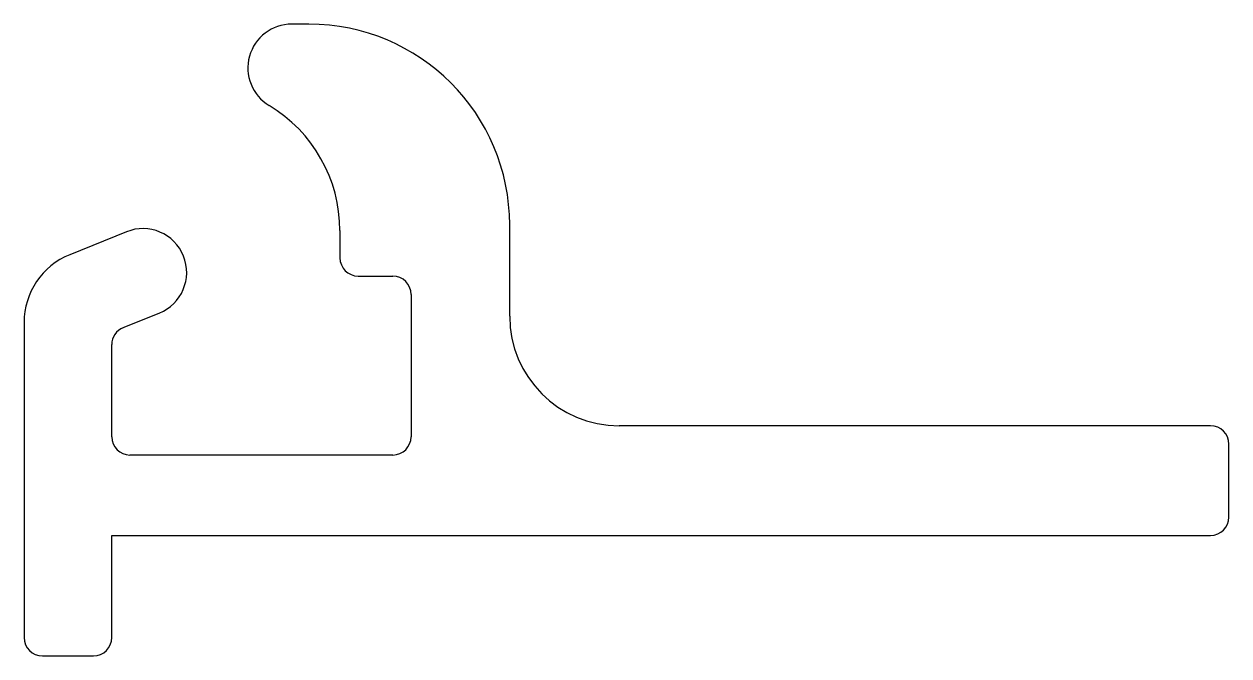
# Model space of a CAD drawing. Extents: x 244.9 to 277.9, y 255 to 272.3.
import ezdxf

# ---------------------------------------------------------------- set-up
doc = ezdxf.new("R2010")
doc.units = 0
doc.layers.add('ANA', color=220, linetype='CONTINUOUS')

msp = doc.modelspace()

# ---------------------------------------------------------------- linework, layer by layer
at = {"layer": 'ANA', "color": 0}
for p, q in [((252.693, 272.285), (252.223, 272.285)), ((258.193, 264.285), (258.193, 266.785)), ((247.696, 266.598), (246.144, 265.97)), ((253.543, 266.629), (253.543, 265.885)), ((254.043, 265.385), (254.993, 265.385)), ((255.493, 264.885), (255.493, 260.985)), ((247.606, 263.973), (248.595, 264.372)), ((244.893, 264.116), (244.893, 255.485)), ((247.293, 260.985), (247.293, 263.509)), ((277.393, 261.285), (261.193, 261.285)), ((277.893, 258.785), (277.893, 260.785)), ((254.993, 260.485), (247.793, 260.485)), ((247.293, 255.485), (247.293, 258.285)), ((247.293, 258.285), (277.393, 258.285)), ((245.393, 254.985), (246.793, 254.985))]:
    msp.add_line(p, q, dxfattribs=at)
for centre, radius, start, end in [((252.223, 271.085), 1.2, 90, 238.9768), ((252.693, 266.785), 5.5, 360, 90), ((249.543, 266.629), 4, 0, 58.9768), ((248.146, 265.485), 1.2, 292, 112), ((246.893, 264.116), 2, 112, 180), ((254.043, 265.885), 0.5, 180, 270), ((254.993, 264.885), 0.5, 0, 90), ((261.193, 264.285), 3, 180, 270), ((247.793, 263.509), 0.5, 112, 180), ((277.393, 260.785), 0.5, 0, 90), ((247.793, 260.985), 0.5, 180, 270), ((254.993, 260.985), 0.5, 270, 0), ((277.393, 258.785), 0.5, 270, 0), ((245.393, 255.485), 0.5, 180, 270), ((246.793, 255.485), 0.5, 270, 0)]:
    msp.add_arc(centre, radius, start, end, dxfattribs=at)

doc.saveas('drawing.dxf')
